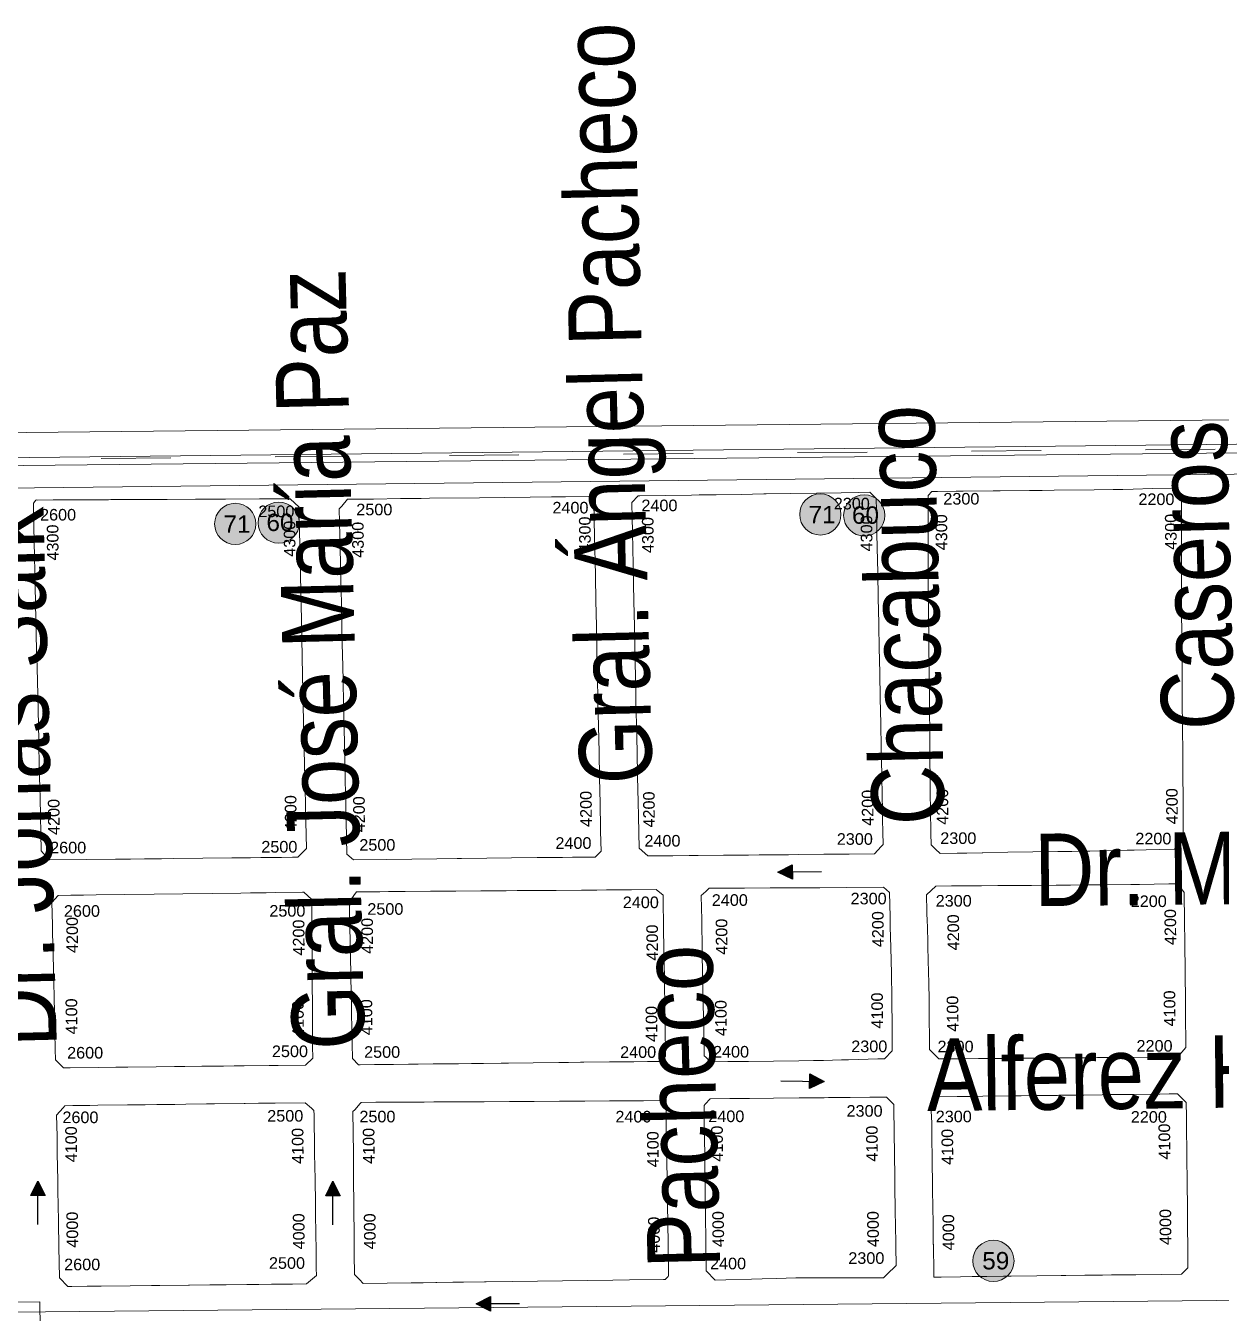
# Model space of a CAD drawing. Header units: millimetres. Extents: x 11558 to 23675, y 49449 to 61482.
# Drawn here: x 18741.5 to 19153.5, y 57983.3 to 58427.4 of the extents above; entities that cross this region are included whole.
import ezdxf

# ---------------------------------------------------------------- set-up
doc = ezdxf.new("R2010")
doc.units = ezdxf.units.MM
doc.linetypes.add('ACAD_ISO03W100', pattern=[30, 12, -18])
for name, color, linetype in [('0. plano base - nombres calles', 22, 'Continuous'), ('0. Plano Base - PLANO', 254, 'Continuous'), ('0. Plano base - sentido calles', 253, 'Continuous'), ('0.BARRIOS - DIVISIÓN', 12, 'ACAD_ISO03W100'), ('7. puesta en valor CC la lucila', 212, 'Continuous'), ('numeración', 7, 'Continuous')]:
    doc.layers.add(name, color=color, linetype=linetype)
for name, color, linetype, true_color in [('Linea 59 Por Barrio Golf IDA', 7, 'Continuous', 0x007038), ('Linea 59 Por la Lucila IDA', 7, 'Continuous', 0x007038), ('Linea 60 Barracas VUELTA', 7, 'Continuous', 0xbcab76), ('Linea 60 Constitución-barramcas x Fleming IDA', 7, 'Continuous', 0x660000), ('Linea 60 Constitución-barrancas x Fleming VUELTA', 7, 'Continuous', 0xbcab76), ('Linea 71 IDA', 7, 'Continuous', 0xff2424), ('Linea 71 REGRESO', 7, 'Continuous', 0x2e62ff)]:
    doc.layers.add(name, color=color, linetype=linetype, true_color=true_color)
doc.layers.get('7. puesta en valor CC la lucila').off()
doc.styles.get("Standard").update_dxf_attribs({"font": 'arial.ttf'})

# ---------------------------------------------------------------- blocks, each defined once
blk = doc.blocks.new('MANZANAS')
at = {"layer": '0. Plano Base - PLANO', "color": 0, "linetype": 'Continuous', "lineweight": 5}
for points in [[(5637268.58, 6181532.44), (5637263.39, 6181529.6), (5637261.23, 6181530.26), (5637259.32, 6181530.84), (5637258.96, 6181531.42), (5637257.6, 6181533.93), (5637253.23, 6181542.03), (5637251.08, 6181546), (5637249.05, 6181549.75), (5637248.63, 6181550.54), (5637245.03, 6181557.35), (5637243.19, 6181560.84), (5637241.03, 6181564.93), (5637237.4, 6181571.81), (5637236.11, 6181574.23), (5637231.32, 6181583.19), (5637221.46, 6181601.65), (5637217.84, 6181608.43), (5637215.77, 6181612.42), (5637213.6, 6181616.59), (5637211.78, 6181620.09), (5637209.28, 6181624.9), (5637202.84, 6181637.27), (5637203.29, 6181639.15), (5637205.02, 6181640.06), (5637210.71, 6181643.09), (5637212.88, 6181644.23), (5637222, 6181649.06), (5637224.1, 6181650.18), (5637233.06, 6181654.96), (5637236.9, 6181657.01), (5637240.52, 6181658.94), (5637252.67, 6181665.42), (5637258.43, 6181668.49), (5637261.41, 6181670.13), (5637264.52, 6181671.84), (5637270.27, 6181675.01), (5637276.29, 6181678.32), (5637280.37, 6181677.08), (5637280.62, 6181677), (5637283.3, 6181671.83), (5637287.36, 6181663.99), (5637289.04, 6181660.74), (5637290.6, 6181657.73), (5637293.7, 6181651.76), (5637296.87, 6181645.63), (5637298.25, 6181643.03), (5637302.96, 6181634.17), (5637307.95, 6181624.78), (5637308.04, 6181624.6), (5637312.95, 6181615.34), (5637317.8, 6181606.22), (5637321.45, 6181599.33), (5637321.7, 6181598.86), (5637322.92, 6181596.55), (5637325.2, 6181592.23), (5637328.93, 6181585.14), (5637332.76, 6181577.87), (5637333.98, 6181575.38), (5637335.63, 6181572.01), (5637334.4, 6181568.24), (5637329.8, 6181565.71), (5637325.81, 6181563.52), (5637322.23, 6181561.55), (5637320.09, 6181560.37), (5637313.22, 6181556.59), (5637308.77, 6181554.15), (5637306.15, 6181552.74), (5637303.32, 6181551.22), (5637299.13, 6181548.97), (5637291.54, 6181544.9), (5637283.96, 6181540.8), (5637276.32, 6181536.67), (5637276.17, 6181536.59), (5637271.51, 6181534.04), (5637268.67, 6181532.49)], [(5637181.98, 6181486.48), (5637174.36, 6181482.43), (5637170.54, 6181483.5), (5637165.3, 6181493.03), (5637162.84, 6181497.51), (5637158.71, 6181505.03), (5637154.46, 6181512.76), (5637150.29, 6181520.34), (5637147.75, 6181524.97), (5637146.21, 6181527.79), (5637144.83, 6181530.32), (5637142.62, 6181534.37), (5637141.97, 6181535.57), (5637137.82, 6181543.2), (5637133.82, 6181550.53), (5637129.6, 6181558.27), (5637126.89, 6181563.25), (5637125.41, 6181565.97), (5637121.22, 6181573.66), (5637118.04, 6181579.49), (5637115.98, 6181583.27), (5637113.33, 6181588.14), (5637114.22, 6181591.11), (5637114.69, 6181591.36), (5637122.55, 6181595.6), (5637130.34, 6181599.8), (5637132.71, 6181601.08), (5637135.47, 6181602.57), (5637137.81, 6181603.83), (5637145.48, 6181607.97), (5637152.29, 6181611.65), (5637152.99, 6181612.02), (5637160.54, 6181616.1), (5637168.27, 6181620.27), (5637175.76, 6181624.31), (5637180.95, 6181627.11), (5637184.45, 6181629), (5637187.39, 6181628.18), (5637189.39, 6181624.52), (5637190.43, 6181622.61), (5637190.93, 6181621.7), (5637192.66, 6181618.53), (5637193.2, 6181617.54), (5637195.56, 6181613.22), (5637199.66, 6181605.7), (5637203.88, 6181597.96), (5637208, 6181590.41), (5637208.46, 6181589.58), (5637212.09, 6181582.93), (5637216.23, 6181575.34), (5637220.47, 6181567.57), (5637224.59, 6181560.02), (5637228.68, 6181552.52), (5637230.19, 6181549.75), (5637231.02, 6181548.23), (5637232.84, 6181544.88), (5637236.91, 6181537.37), (5637238.42, 6181534.59), (5637238.68, 6181534.11), (5637240.4, 6181530.94), (5637240.43, 6181530.88), (5637242.49, 6181527.08), (5637244.53, 6181523.32), (5637244.29, 6181522.43), (5637243.41, 6181519.16), (5637235.66, 6181515.03), (5637227.91, 6181510.9), (5637220.22, 6181506.8), (5637217.24, 6181505.21), (5637212.7, 6181502.79), (5637208.33, 6181500.46), (5637205, 6181498.7), (5637197.38, 6181494.65), (5637189.71, 6181490.59), (5637187.02, 6181489.15)], [(5637094.87, 6181439.81), (5637085.01, 6181434.55), (5637082.05, 6181435.16), (5637073.8, 6181450.22), (5637069.83, 6181457.47), (5637065.71, 6181465.01), (5637061.41, 6181472.85), (5637057.22, 6181480.51), (5637053.21, 6181487.83), (5637048.93, 6181495.65), (5637047.31, 6181498.61), (5637044.77, 6181503.24), (5637040.62, 6181510.83), (5637038.34, 6181515), (5637036.64, 6181518.1), (5637036.23, 6181518.85), (5637031.49, 6181527.51), (5637024.82, 6181539.69), (5637025.12, 6181540.9), (5637025.85, 6181543.88), (5637033.78, 6181548.12), (5637041.91, 6181552.48), (5637043, 6181553.06), (5637048.2, 6181555.85), (5637050.74, 6181557.2), (5637065.99, 6181565.37), (5637073.63, 6181569.45), (5637081.34, 6181573.58), (5637087.87, 6181577.07), (5637088.97, 6181577.66), (5637091.68, 6181579.11), (5637092.1, 6181579.33), (5637099.6, 6181583.35), (5637101.25, 6181582.89), (5637104.96, 6181576.08), (5637106.99, 6181572.36), (5637109.72, 6181567.37), (5637111.21, 6181564.64), (5637113.94, 6181559.64), (5637117.95, 6181552.28), (5637122.08, 6181544.71), (5637126.3, 6181536.98), (5637130.38, 6181529.5), (5637134.61, 6181521.76), (5637138.69, 6181514.29), (5637142.95, 6181506.49), (5637147.18, 6181498.72), (5637151.42, 6181490.95), (5637152.82, 6181488.4), (5637154.19, 6181485.88), (5637156.07, 6181482.43), (5637159.31, 6181476.5), (5637158.48, 6181473.77), (5637157.42, 6181473.21), (5637155.34, 6181472.1), (5637151.62, 6181470.11), (5637151.53, 6181470.06), (5637148.5, 6181468.45), (5637140.79, 6181464.33), (5637133.04, 6181460.19), (5637125.47, 6181456.15), (5637117.82, 6181452.06), (5637116.49, 6181451.35), (5637110.3, 6181448.05), (5637102.7, 6181443.98)], [(5637300.6, 6181469.21), (5637295.69, 6181466.62), (5637291.31, 6181467.96), (5637290.64, 6181469.23), (5637288.82, 6181472.67), (5637286.91, 6181476.28), (5637282.89, 6181483.87), (5637280.91, 6181487.61), (5637280.47, 6181488.4), (5637278.82, 6181491.38), (5637274.57, 6181499.04), (5637274.09, 6181499.9), (5637270.88, 6181505.69), (5637270.42, 6181506.51), (5637270.37, 6181506.62), (5637270.3, 6181506.74), (5637268.69, 6181509.64), (5637268.52, 6181509.96), (5637265.88, 6181514.71), (5637265.83, 6181514.81), (5637267.22, 6181518.99), (5637272.07, 6181521.55), (5637274.75, 6181522.97), (5637277.4, 6181524.37), (5637280.88, 6181526.21), (5637281.15, 6181526.35), (5637286.13, 6181528.98), (5637288.75, 6181530.37), (5637296.45, 6181534.44), (5637303.95, 6181538.41), (5637308.3, 6181540.71), (5637311.62, 6181542.46), (5637316.11, 6181544.83), (5637319.06, 6181546.41), (5637326.63, 6181550.47), (5637329.24, 6181551.87), (5637338.2, 6181556.67), (5637338.61, 6181556.89), (5637340.89, 6181558.11), (5637344.22, 6181556.47), (5637344.65, 6181555.66), (5637348.61, 6181548.22), (5637352.73, 6181540.6), (5637356.82, 6181533.03), (5637356.88, 6181532.92), (5637358.35, 6181530.14), (5637360.9, 6181525.33), (5637361.06, 6181525.02), (5637362.66, 6181521.99), (5637364.14, 6181519.21), (5637365.88, 6181515.91), (5637367.17, 6181513.48), (5637369.38, 6181509.3), (5637368.44, 6181505.18), (5637359.17, 6181500.25), (5637347.45, 6181494.02), (5637344.02, 6181492.19), (5637343.34, 6181491.83), (5637340.29, 6181490.21), (5637339.73, 6181489.91), (5637333.92, 6181486.85), (5637332.02, 6181485.84), (5637330.42, 6181484.99), (5637328.01, 6181483.71), (5637327.1, 6181483.23), (5637324.1, 6181481.64), (5637321.3, 6181480.16), (5637319.66, 6181479.29), (5637316.29, 6181477.51), (5637308.7, 6181473.49), (5637308.59, 6181473.43), (5637307.79, 6181473.01), (5637301.56, 6181469.72), (5637300.87, 6181469.35)], [(5637003.2, 6181392.11), (5636992.14, 6181386.2), (5636991.49, 6181386.43), (5636990.54, 6181386.75), (5636989.04, 6181387.27), (5636988.04, 6181387.62), (5636979.3, 6181403.55), (5636977.39, 6181407.02), (5636974.42, 6181412.44), (5636969.66, 6181421.13), (5636959.79, 6181439.12), (5636955.88, 6181446.25), (5636954.71, 6181448.38), (5636949.71, 6181457.5), (5636944.12, 6181467.69), (5636939.24, 6181476.58), (5636934.28, 6181485.62), (5636934.12, 6181485.9), (5636933.77, 6181486.55), (5636930.68, 6181492.19), (5636930.57, 6181492.39), (5636930.34, 6181492.81), (5636930.61, 6181494.13), (5636930.96, 6181494.32), (5636931.14, 6181494.41), (5636935.88, 6181496.9), (5636944.14, 6181501.25), (5636951.78, 6181505.26), (5636952.82, 6181505.8), (5636953.5, 6181506.16), (5636961.18, 6181510.2), (5636961.91, 6181510.59), (5636962.62, 6181510.96), (5636969.86, 6181514.77), (5636970.67, 6181515.2), (5636979.3, 6181519.73), (5636980.07, 6181520.13), (5636987.67, 6181524.12), (5636988.52, 6181524.57), (5636998.88, 6181530.01), (5637002.99, 6181532.17), (5637004.29, 6181532.85), (5637007.85, 6181534.72), (5637008.24, 6181534.93), (5637012.25, 6181533.76), (5637012.52, 6181533.26), (5637016.61, 6181525.78), (5637018.1, 6181523.07), (5637021.22, 6181517.36), (5637026.02, 6181508.59), (5637030.95, 6181499.59), (5637040.07, 6181482.92), (5637045.2, 6181473.55), (5637049.99, 6181464.79), (5637054.78, 6181456.04), (5637059.55, 6181447.32), (5637060.86, 6181444.94), (5637062.99, 6181441.03), (5637064.3, 6181438.63), (5637068.76, 6181430.49), (5637067.53, 6181426.46), (5637065.92, 6181425.6), (5637062.54, 6181423.8), (5637059.05, 6181421.93), (5637056.25, 6181420.44), (5637053.12, 6181418.76), (5637047.43, 6181415.73), (5637038.61, 6181411.02), (5637029.73, 6181406.27), (5637026.12, 6181404.34), (5637020.91, 6181401.56), (5637016.68, 6181399.31), (5637012.1, 6181396.86)], [(5637231.52, 6181432.21), (5637226.18, 6181429.35), (5637224.09, 6181430.06), (5637223.41, 6181430.29), (5637222.19, 6181432.53), (5637219.42, 6181437.6), (5637219.15, 6181438.09), (5637214.91, 6181445.86), (5637214.38, 6181446.83), (5637212.3, 6181450.64), (5637210.2, 6181454.48), (5637206.12, 6181462.03), (5637200.99, 6181471.53), (5637199.1, 6181475.04), (5637197.06, 6181478.81), (5637197.75, 6181480.82), (5637198.25, 6181482.28), (5637200.1, 6181483.26), (5637206.56, 6181486.65), (5637208.47, 6181487.66), (5637209.07, 6181487.98), (5637216.85, 6181492.08), (5637224.46, 6181496.08), (5637232.08, 6181500.09), (5637240.04, 6181504.29), (5637251.49, 6181510.32), (5637254.1, 6181509.68), (5637258.18, 6181502.27), (5637259.81, 6181499.3), (5637263.28, 6181492.99), (5637267.57, 6181485.2), (5637271.58, 6181477.7), (5637276.52, 6181468.46), (5637278.29, 6181465.16), (5637280.17, 6181461.63), (5637279.05, 6181457.99), (5637277.02, 6181456.87), (5637268.19, 6181451.99), (5637266.04, 6181450.8), (5637260.63, 6181447.82), (5637257.65, 6181446.17), (5637253.12, 6181443.75), (5637245.39, 6181439.62), (5637237.82, 6181435.58)], [(5637331.08, 6181400.18), (5637328.9, 6181398.99), (5637328.66, 6181399.42), (5637327.79, 6181401.02), (5637323.93, 6181408.1), (5637323.48, 6181408.93), (5637323.43, 6181409.02), (5637322.03, 6181411.63), (5637319.45, 6181416.44), (5637317.95, 6181419.24), (5637317.76, 6181419.6), (5637314.25, 6181426.16), (5637313.83, 6181426.94), (5637309.86, 6181434.34), (5637305.75, 6181442), (5637303.72, 6181445.79), (5637303.68, 6181445.86), (5637300.64, 6181451.13), (5637301.45, 6181454.87), (5637307.29, 6181457.97), (5637307.37, 6181458.01), (5637307.48, 6181458.07), (5637312.48, 6181460.75), (5637315.09, 6181462.15), (5637322.89, 6181466.33), (5637325.4, 6181467.68), (5637326.67, 6181468.36), (5637330.5, 6181470.41), (5637337.79, 6181474.31), (5637338.13, 6181474.49), (5637345.71, 6181478.55), (5637351.28, 6181481.54), (5637353.42, 6181482.69), (5637357.04, 6181484.63), (5637358.18, 6181485.24), (5637360.92, 6181486.7), (5637368.82, 6181490.93), (5637371.73, 6181492.49), (5637374, 6181493.7), (5637374.24, 6181493.83), (5637377.72, 6181492.72), (5637378.3, 6181492.53), (5637380.59, 6181488.23), (5637381.67, 6181486.19), (5637382, 6181485.59), (5637382.09, 6181485.41), (5637383.11, 6181483.51), (5637385.67, 6181478.69), (5637387.2, 6181475.82), (5637391.18, 6181468.34), (5637395.47, 6181460.28), (5637395.51, 6181460.2), (5637397.39, 6181456.69), (5637397.57, 6181456.34), (5637399.58, 6181452.56), (5637400.73, 6181450.41), (5637400.91, 6181450.07), (5637405.02, 6181442.34), (5637405.09, 6181442.22), (5637404.16, 6181439.28), (5637398.16, 6181436.08), (5637390.22, 6181431.84), (5637387.29, 6181430.27), (5637382.86, 6181427.91), (5637380.08, 6181426.42), (5637379.95, 6181426.35), (5637375.2, 6181423.82), (5637374.73, 6181423.57), (5637368.92, 6181420.47), (5637368.11, 6181420.04), (5637367.51, 6181419.72), (5637360.16, 6181415.79), (5637352.27, 6181411.58), (5637350.02, 6181410.38), (5637344.87, 6181407.63), (5637340.49, 6181405.29), (5637336.96, 6181403.38)], [(5637119.66, 6181372.85), (5637119.14, 6181372.58), (5637116.26, 6181373.5), (5637111.39, 6181382.44), (5637108.64, 6181387.48), (5637107.22, 6181390.09), (5637105.19, 6181393.81), (5637102.91, 6181398.01), (5637098.92, 6181405.34), (5637094.67, 6181413.15), (5637092.29, 6181417.51), (5637090.38, 6181421.02), (5637090.74, 6181423.58), (5637090.97, 6181425.16), (5637092.87, 6181426.16), (5637094.23, 6181426.89), (5637098.13, 6181428.95), (5637100.73, 6181430.33), (5637105.86, 6181433.04), (5637113.5, 6181437.08), (5637117.85, 6181439.38), (5637121.3, 6181441.2), (5637128.91, 6181445.23), (5637136.55, 6181449.27), (5637139.94, 6181451.07), (5637142.97, 6181452.67), (5637144.25, 6181453.35), (5637151.84, 6181457.36), (5637159.51, 6181461.42), (5637164.21, 6181463.9), (5637167.17, 6181465.47), (5637167.7, 6181465.75), (5637174.13, 6181469.15), (5637174.79, 6181469.5), (5637182.31, 6181473.48), (5637185.26, 6181472.88), (5637188.11, 6181467.62), (5637188.45, 6181466.99), (5637190.37, 6181463.42), (5637194.46, 6181455.84), (5637198.7, 6181448), (5637200.64, 6181444.41), (5637202.61, 6181440.76), (5637206.76, 6181433.07), (5637211.67, 6181423.98), (5637210.8, 6181421.52), (5637207.02, 6181419.5), (5637202.82, 6181417.26), (5637199.45, 6181415.46), (5637195.43, 6181413.31), (5637187.67, 6181409.17), (5637186.58, 6181408.59), (5637182.94, 6181406.65), (5637180.05, 6181405.11), (5637172.25, 6181400.94), (5637164.7, 6181396.91), (5637162.52, 6181395.74), (5637157.11, 6181392.85), (5637153.42, 6181390.88), (5637149.47, 6181388.77), (5637148.4, 6181388.2), (5637148, 6181387.99), (5637142.16, 6181384.87), (5637141.8, 6181384.68), (5637137.25, 6181382.25), (5637134.28, 6181380.66), (5637129.73, 6181378.23), (5637126.55, 6181376.53), (5637123.97, 6181375.15)], [(5637265.62, 6181365.12), (5637262.4, 6181363.33), (5637258.24, 6181364.72), (5637254.32, 6181372.02), (5637253.81, 6181372.98), (5637248.7, 6181382.49), (5637245.27, 6181388.89), (5637244.64, 6181390.06), (5637240.64, 6181397.52), (5637235.38, 6181407.33), (5637234.44, 6181409.06), (5637231.27, 6181414.98), (5637231.43, 6181415.6), (5637232.05, 6181418.05), (5637238, 6181421.21), (5637238.45, 6181421.45), (5637240.43, 6181422.5), (5637240.87, 6181422.73), (5637244.07, 6181424.44), (5637251.37, 6181428.32), (5637259.14, 6181432.44), (5637266.72, 6181436.47), (5637268.04, 6181437.17), (5637269.97, 6181438.19), (5637274.45, 6181440.58), (5637274.64, 6181440.68), (5637280.62, 6181443.86), (5637281.15, 6181444.14), (5637281.24, 6181444.19), (5637285.71, 6181446.56), (5637289.11, 6181445.49), (5637294.32, 6181435.82), (5637296.62, 6181431.53), (5637298.34, 6181428.34), (5637299.93, 6181425.39), (5637300.02, 6181425.22), (5637302.45, 6181420.7), (5637306.44, 6181413.3), (5637311.68, 6181403.56), (5637312.32, 6181402.37), (5637315.42, 6181396.61), (5637314.06, 6181392.36), (5637313.56, 6181390.8), (5637306.81, 6181387.28), (5637303.77, 6181385.7), (5637301.44, 6181384.5), (5637296.33, 6181381.85), (5637292.7, 6181379.97), (5637286.76, 6181376.89), (5637280.93, 6181373.64), (5637276.63, 6181371.25), (5637273.38, 6181369.44)], [(5637031.42, 6181325.83), (5637029.33, 6181324.71), (5637025.65, 6181325.91), (5637025.54, 6181326.11), (5637023.95, 6181329), (5637021, 6181334.36), (5637015.04, 6181345.23), (5637012.94, 6181349.06), (5637011.53, 6181351.63), (5637010.32, 6181353.83), (5637006.68, 6181360.46), (5637004.25, 6181364.88), (5637003.22, 6181366.75), (5636999.51, 6181373.51), (5637000.33, 6181376.66), (5637004.2, 6181378.74), (5637004.94, 6181379.13), (5637008, 6181380.78), (5637011.87, 6181382.85), (5637020.6, 6181387.53), (5637029.47, 6181392.29), (5637038.2, 6181396.98), (5637047.09, 6181401.75), (5637055.86, 6181406.45), (5637058.75, 6181408), (5637058.83, 6181408.04), (5637060.54, 6181408.96), (5637063.53, 6181410.56), (5637066.48, 6181412.14), (5637074.59, 6181416.49), (5637074.94, 6181416.68), (5637078.58, 6181415.73), (5637082.31, 6181408.62), (5637087.25, 6181399.22), (5637091.23, 6181391.66), (5637092.42, 6181389.4), (5637095.23, 6181384.04), (5637100.26, 6181374.49), (5637102.08, 6181371.02), (5637104.06, 6181367.26), (5637102.96, 6181364.08), (5637094.64, 6181359.63), (5637094.36, 6181359.48), (5637091.89, 6181358.16), (5637084.25, 6181354.08), (5637081.27, 6181352.49), (5637077.99, 6181350.73), (5637075.46, 6181349.38), (5637071.39, 6181347.21), (5637066.28, 6181344.47), (5637063.3, 6181342.88), (5637063.08, 6181342.76), (5637057.55, 6181339.8), (5637048.89, 6181335.17), (5637045.28, 6181333.24), (5637039.93, 6181330.38)], [(5637169.9, 6181314.21), (5637155.27, 6181306.37), (5637153.51, 6181306.97), (5637152.64, 6181307.27), (5637151.2, 6181307.76), (5637147.91, 6181313.96), (5637144.49, 6181320.39), (5637143.85, 6181321.6), (5637141.53, 6181325.96), (5637141.46, 6181326.09), (5637139.97, 6181328.91), (5637135.73, 6181336.9), (5637134.1, 6181339.97), (5637133.68, 6181340.75), (5637131.61, 6181344.65), (5637124.86, 6181357.36), (5637125.09, 6181358.21), (5637125.81, 6181360.96), (5637125.95, 6181361.5), (5637130.38, 6181363.84), (5637132.76, 6181365.09), (5637140.38, 6181369.11), (5637145.11, 6181371.6), (5637148.06, 6181373.16), (5637155.72, 6181377.19), (5637160.23, 6181379.57), (5637163.42, 6181381.25), (5637171.08, 6181385.29), (5637174, 6181386.83), (5637175.94, 6181387.85), (5637178.63, 6181389.27), (5637186.41, 6181393.38), (5637191.86, 6181396.24), (5637192.09, 6181396.37), (5637194.14, 6181397.45), (5637201.64, 6181401.4), (5637209.39, 6181405.48), (5637211.97, 6181406.84), (5637216.94, 6181409.46), (5637219.95, 6181408.32), (5637220.73, 6181406.87), (5637220.87, 6181406.61), (5637222.93, 6181402.8), (5637227.16, 6181394.96), (5637231.24, 6181387.41), (5637234.72, 6181380.97), (5637235.41, 6181379.68), (5637239.37, 6181372.34), (5637241.74, 6181367.96), (5637243.58, 6181364.55), (5637246.39, 6181359.33), (5637247.26, 6181357.72), (5637247.51, 6181357.26), (5637247.43, 6181356.98), (5637247, 6181355.56), (5637246.52, 6181355.31), (5637236.2, 6181349.77), (5637231.11, 6181347.04), (5637223.41, 6181342.91), (5637215.86, 6181338.85), (5637208.27, 6181334.78), (5637200.54, 6181330.64), (5637192.64, 6181326.41), (5637192.13, 6181326.13), (5637185.73, 6181322.7), (5637185.08, 6181322.35), (5637182.53, 6181320.98), (5637177.64, 6181318.36), (5637177.35, 6181318.21), (5637173.48, 6181316.13)], [(5637066.64, 6181259.19), (5637065.42, 6181258.54), (5637061.52, 6181259.85), (5637056.42, 6181269.25), (5637055.07, 6181271.75), (5637053.77, 6181274.14), (5637051.56, 6181278.23), (5637050.21, 6181280.72), (5637046.6, 6181287.38), (5637045.96, 6181288.57), (5637045.51, 6181289.4), (5637041.1, 6181297.55), (5637039.31, 6181300.85), (5637038.23, 6181302.84), (5637034.77, 6181309.23), (5637035.16, 6181310.77), (5637035.59, 6181312.45), (5637035.83, 6181313.38), (5637038.24, 6181314.68), (5637041.12, 6181316.22), (5637043.36, 6181317.42), (5637045.85, 6181318.76), (5637054.83, 6181323.57), (5637056.03, 6181324.21), (5637060.17, 6181326.43), (5637063.79, 6181328.37), (5637069.17, 6181331.25), (5637072.53, 6181333.05), (5637078.84, 6181336.43), (5637081.31, 6181337.75), (5637090.28, 6181342.56), (5637090.62, 6181342.75), (5637094.6, 6181344.88), (5637094.95, 6181345.06), (5637097.91, 6181346.65), (5637099.71, 6181347.61), (5637108.86, 6181352.51), (5637111.59, 6181351.82), (5637112.73, 6181351.53), (5637113.46, 6181350.19), (5637115.66, 6181346.11), (5637117.13, 6181343.38), (5637119.82, 6181338.38), (5637123.98, 6181330.66), (5637127.98, 6181323.23), (5637130.39, 6181318.75), (5637132.15, 6181315.47), (5637132.65, 6181314.54), (5637135.83, 6181308.63), (5637136.29, 6181307.78), (5637138.5, 6181303.67), (5637138.54, 6181303.59), (5637139.72, 6181301.41), (5637138.04, 6181297.24), (5637133.74, 6181294.95), (5637128.61, 6181292.22), (5637127.39, 6181291.57), (5637123.5, 6181289.5), (5637119.86, 6181287.55), (5637113.57, 6181284.21), (5637110.96, 6181282.81), (5637110.69, 6181282.67), (5637108.65, 6181281.58), (5637102.42, 6181278.26), (5637102.12, 6181278.1), (5637093.42, 6181273.46), (5637090.89, 6181272.11), (5637084.37, 6181268.64), (5637075.59, 6181263.96), (5637073.53, 6181262.86), (5637071.37, 6181261.71)]]:
    blk.add_lwpolyline(points, close=True, dxfattribs=at)
blk = doc.blocks.new('59 ida')
at = {"layer": 'Linea 59 Por la Lucila IDA', "lineweight": 211, "true_color": 0xededed}
h = blk.add_hatch(color=7, dxfattribs=at)
h.dxf.hatch_style = 1
edge = h.paths.add_edge_path()
edge.add_arc((0, 0), 7.11, 0, 360)
at = {"layer": 'Linea 59 Por la Lucila IDA', "lineweight": 9}
blk.add_circle((0, 0), 7.11, dxfattribs=at)
at = {"layer": 'Linea 59 Por la Lucila IDA', "lineweight": 15, "insert": (-3.84, 3.05), "char_height": 6, "attachment_point": 1}
blk.add_mtext_dynamic_manual_height_columns('59', width=16.4579, gutter_width=12.5, heights=[0], dxfattribs=at)
blk = doc.blocks.new('60 vuelta')
at = {"layer": 'Linea 60 Constitución-barrancas x Fleming VUELTA', "lineweight": 211, "true_color": 0xededed}
h = blk.add_hatch(color=7, dxfattribs=at)
h.dxf.hatch_style = 1
edge = h.paths.add_edge_path()
edge.add_arc((0, 0), 7.11, 0, 360)
at = {"layer": 'Linea 60 Barracas VUELTA', "lineweight": 9}
blk.add_circle((0, 0), 7.11, dxfattribs=at)
at = {"layer": 'Linea 60 Barracas VUELTA', "lineweight": 15, "insert": (-4.24, 3.11), "char_height": 6, "attachment_point": 1}
blk.add_mtext_dynamic_manual_height_columns('60', width=16.4579, gutter_width=12.5, heights=[0], dxfattribs=at)
blk = doc.blocks.new('71 ida')
at = {"layer": 'Linea 71 IDA', "lineweight": 211, "true_color": 0xededed}
h = blk.add_hatch(color=7, dxfattribs=at)
h.dxf.hatch_style = 1
edge = h.paths.add_edge_path()
edge.add_arc((0, 0), 7.11, 0, 360)
at = {"layer": 'Linea 71 IDA', "lineweight": 9}
blk.add_circle((0, 0), 7.11, dxfattribs=at)
at = {"layer": 'Linea 71 IDA', "lineweight": 15, "insert": (-4.06, 2.93), "char_height": 6, "attachment_point": 1}
blk.add_mtext_dynamic_manual_height_columns('71', width=16.4579, gutter_width=12.5, heights=[0], dxfattribs=at)

msp = doc.modelspace()

# ---------------------------------------------------------------- hatches: boundary and pattern name
at = {"layer": '0. Plano base - sentido calles', "linetype": 'Continuous', "lineweight": 25, "ltscale": 2, "true_color": 0x1a1a1a}
h = msp.add_hatch(color=250, dxfattribs=at)
h.dxf.hatch_style = 1
h.paths.add_polyline_path([(19000.7, 58135.52), (19005.7, 58133.03), (19005.7, 58135.53)])
h.paths.add_polyline_path([(19000.7, 58135.52), (19005.7, 58135.53), (19005.69, 58138.03)])
h = msp.add_hatch(color=250, dxfattribs=at)
h.dxf.hatch_style = 1
h.paths.add_polyline_path([(19016.68, 58063.33), (19011.71, 58065.89), (19011.68, 58063.39)])
h.paths.add_polyline_path([(19016.68, 58063.33), (19011.68, 58063.39), (19011.65, 58060.89)])
h = msp.add_hatch(color=250, dxfattribs=at)
h.dxf.hatch_style = 1
h.paths.add_polyline_path([(18745.7, 58028.95), (18743.18, 58023.96), (18745.68, 58023.95)])
h.paths.add_polyline_path([(18745.7, 58028.95), (18745.68, 58023.95), (18748.18, 58023.94)])
h = msp.add_hatch(color=250, dxfattribs=at)
h.dxf.hatch_style = 1
h.paths.add_polyline_path([(18847.37, 58028.85), (18844.87, 58023.85), (18847.37, 58023.85)])
h.paths.add_polyline_path([(18847.37, 58028.85), (18847.37, 58023.85), (18849.87, 58023.85)])
h = msp.add_hatch(color=250, dxfattribs=at)
h.dxf.hatch_style = 1
h.paths.add_polyline_path([(18896.69, 57986.59), (18901.7, 57984.1), (18901.69, 57986.6)])
h.paths.add_polyline_path([(18896.69, 57986.59), (18901.69, 57986.6), (18901.69, 57989.1)])

# ---------------------------------------------------------------- linework, layer by layer
at = {"layer": '0. Plano base - sentido calles', "color": 250, "linetype": 'Continuous', "lineweight": 25, "ltscale": 2, "true_color": 0x1a1a1a}
for points in [[(19015.7, 58135.55), (19000.7, 58135.52), (19005.69, 58138.03), (19005.7, 58133.03), (19000.7, 58135.52)], [(19001.68, 58063.52), (19016.68, 58063.33), (19011.65, 58060.89), (19011.71, 58065.89), (19016.68, 58063.33)], [(18745.64, 58013.95), (18745.7, 58028.95), (18748.18, 58023.94), (18743.18, 58023.96), (18745.7, 58028.95)], [(18847.37, 58013.85), (18847.37, 58028.85), (18849.87, 58023.85), (18844.87, 58023.85), (18847.37, 58028.85)], [(18911.69, 57986.62), (18896.69, 57986.59), (18901.69, 57989.1), (18901.7, 57984.1), (18896.69, 57986.59)]]:
    msp.add_lwpolyline(points, dxfattribs=at)
at = {"layer": '0.BARRIOS - DIVISIÓN', "color": 14, "lineweight": 18, "ltscale": 2}
msp.add_lwpolyline([(17027.55, 58263.71), (19945.72, 58287.94), (19902.09, 57798.86), (19856.05, 57250.46), (20909.53, 57261.75), (21026.57, 57261.35), (21295.4, 57263.73), (21207.14, 57047.24), (21397.73, 57041.84), (21346.41, 56770.65), (21370.88, 56749.89), (21369.71, 56721.79), (21410.13, 56720.2), (21422.01, 56694.22), (21424.96, 56493.28), (21477.94, 56493.24), (21485.42, 56452.7), (21228.86, 56438.95), (21225.94, 56407.63), (21148.42, 56402.76), (21134.38, 56160), (21185.39, 56161.52), (21178.83, 56000.77)], dxfattribs=at)
at = {"layer": 'Linea 59 Por Barrio Golf IDA', "lineweight": 15}
msp.add_lwpolyline([(19486.7, 56723.72), (18810.38, 56703.88), (18733.41, 56731.73), (18760, 56917.62), (18746.38, 57987.23), (17288.61, 57971.93), (17452.71, 57873.56), (17251.63, 57825.71), (17194.87, 57816.96), (17168.92, 57816.96), (17117.99, 57822.91), (16925.91, 57865.43), (16921.78, 57827.32), (17147.09, 57696.76), (17195.39, 57630.33), (17220.54, 57556.01), (17216.89, 57485.71), (17195.1, 57457.39), (16938.3, 57454.72), (16940.6, 57319.1)], dxfattribs=at)
at = {"layer": 'Linea 59 Por la Lucila IDA', "lineweight": 15}
msp.add_lwpolyline([(19650.68, 57992.53), (17299.7, 57969.77), (17461.78, 57872.34), (17251.68, 57821.62), (17211.08, 57815.08), (17178.32, 57813.34), (17120.16, 57819), (17033.72, 57838.86), (16950.65, 57858.16), (16930.67, 57862.84), (16926.42, 57828.39), (17031.37, 57769.74), (17148.43, 57699.14), (17197.51, 57631.52), (17223.27, 57556.64), (17219.89, 57484.77), (17198.27, 57456.28), (16949.28, 57452.06), (16943.72, 57452.06), (16944.77, 57319.1)], dxfattribs=at)
at = {"layer": 'Linea 60 Constitución-barramcas x Fleming IDA', "lineweight": 15}
msp.add_lwpolyline([(19968.39, 58299.96), (16945.32, 58268.27), (17025.9, 58121.47), (17038.75, 58082.39), (17040.39, 58043.46), (17037.08, 57989.25), (17021.22, 57953.45), (16973.58, 57909.1), (16913.42, 57886.97), (16902.75, 57877.95), (16903.3, 57853.35), (16908.49, 57833.13), (16950.06, 57815.63), (17005.08, 57783.45), (17150.85, 57694.9), (17208.04, 57657.11)], dxfattribs=at)
at = {"layer": 'Linea 60 Constitución-barrancas x Fleming VUELTA', "lineweight": 15}
msp.add_lwpolyline([(19735.27, 55892.45), (19748.85, 56088.31), (19793.32, 56420.63), (19801.92, 56520.05), (19808.13, 56673.21), (19809.79, 56730.25), (19812.59, 56826.86), (19815.87, 56917.54), (19820.08, 57017.65), (19832.13, 57148.06), (19843.42, 57278.77), (19850.08, 57356.96), (19853.16, 57391.86), (19860.51, 57471.05), (19871.16, 57585.84), (19880.58, 57700.65), (19905.29, 57992.13), (19930.96, 58288.09), (17087.24, 58258.5), (17111.11, 58191.69), (17139.28, 58127.24)], dxfattribs=at)
at = {"layer": 'Linea 71 IDA', "lineweight": 15}
msp.add_lwpolyline([(19739.26, 55892.18), (19752.83, 56087.91), (19797.3, 56420.19), (19805.91, 56519.8), (19812.13, 56673.07), (19813.79, 56730.13), (19816.58, 56826.73), (19819.87, 56917.38), (19824.07, 57017.38), (19836.12, 57147.71), (19847.4, 57278.43), (19854.07, 57356.62), (19857.14, 57391.5), (19864.49, 57470.68), (19875.15, 57585.49), (19884.57, 57700.31), (19909.27, 57991.79), (19934.41, 58281.56), (18028.49, 58259.83), (17241.76, 58260.4), (16430.09, 58248.1)], dxfattribs=at)
at = {"layer": 'Linea 71 REGRESO', "lineweight": 15}
msp.add_lwpolyline([(19959.56, 58291.9), (18025.09, 58270.55), (17265.1, 58268.17), (16416.39, 58257.7)], dxfattribs=at)

# ---------------------------------------------------------------- block references
at = {"layer": '0. Plano Base - PLANO', "color": 28, "lineweight": 5, "true_color": 0x0d0d0d, "rotation": 332.5463477508169}
msp.add_blockref('MANZANAS', (-7833237.48, -2828296.13), dxfattribs=at)
at = {"layer": '7. puesta en valor CC la lucila', "color": 250, "lineweight": 30, "rotation": 332.5463477508169}
msp.add_blockref('MANZANAS', (-7833237.48, -2828296.13), dxfattribs=at)
at = {"layer": 'Linea 59 Por Barrio Golf IDA', "lineweight": 15}
msp.add_blockref('59 ida', (19075, 58001.42), dxfattribs=at)
at = {"layer": 'Linea 60 Constitución-barrancas x Fleming VUELTA', "lineweight": 15}
for p in [(19030.49, 58258.51), (18828.68, 58256)]:
    msp.add_blockref('60 vuelta', p, dxfattribs=at)
at = {"layer": 'Linea 71 IDA', "lineweight": 15}
for p in [(19015.35, 58258.84), (18813.7, 58255.58)]:
    msp.add_blockref('71 ida', p, dxfattribs=at)

# ---------------------------------------------------------------- texts
at = {"layer": '0. plano base - nombres calles', "color": 250, "lineweight": 15, "true_color": 0x1a1a1a, "char_height": 25, "attachment_point": 1}
for s, insert, rotation in [('{\\fArial Narrow|b0|i0|c0|p34;Gral. Ángel Pacheco}', (18932.49, 58165.49), 91.4248), ('{\\fArial Narrow|b0|i0|c0|p34;Gral. José María Paz}', (18833.38, 58073.9), 91.4248), ('{\\fArial Narrow|b0|i0|c0|p34;Chacabuco}', (19033.21, 58151.39), 91.4248), ('{\\fArial Narrow|b0|i0|c0|p34;Caseros}', (19133.03, 58184.21), 91.4248), ('{\\fArial Narrow|b0|i0|c0|p34;Dr. Jonás Salk}', (18727.21, 58074.74), 91.4248), ('{\\fArial Narrow|b0|i0|c0|p34;Dr. Mariano Moreno}', (19088.97, 58148.73), 0.5744), ('{\\fArial Narrow|b0|i0|c0|p34;Pacheco}', (18955.86, 57998.58), 91.4248), ('{\\fArial Narrow|b0|i0|c0|p34;Alferez H. Bouchard}', (19051.91, 58078.07), 0.6407)]:
    msp.add_mtext_dynamic_manual_height_columns(s, width=329.255, gutter_width=12.5, heights=[0], dxfattribs=dict(at, insert=insert, rotation=rotation))
at = {"layer": 'numeración', "color": 251, "true_color": 0x606162, "char_height": 4, "attachment_point": 1}
for s, insert in [('2300', (19057.74, 58266.24)), ('2200', (19124.97, 58266.08)), ('2600', (18746.41, 58260.73)), ('2500', (18821.64, 58261.9)), ('2500', (18855.41, 58262.54)), ('2400', (18923.01, 58263.18)), ('2400', (18953.68, 58263.95)), ('2300', (19019.98, 58264.57)), ('2600', (18749.89, 58145.95)), ('2500', (18822.67, 58146.23)), ('2500', (18856.45, 58146.87)), ('2400', (18924.04, 58147.51)), ('2400', (18954.72, 58148.29)), ('2300', (19021.02, 58148.9)), ('2300', (19056.69, 58149.2)), ('2200', (19123.92, 58149.05)), ('2400', (18977.93, 58127.85)), ('2300', (19025.78, 58128.36)), ('2300', (19055.1, 58127.59)), ('2200', (19122.33, 58127.44)), ('2600', (18754.63, 58124.08)), ('2500', (18825.44, 58124.13)), ('2500', (18859.21, 58124.77)), ('2400', (18947.26, 58127.07)), ('2600', (18755.74, 58075.19)), ('2500', (18826.33, 58075.69)), ('2500', (18858.1, 58075.44)), ('2400', (18946.34, 58075.42)), ('2400', (18978.35, 58075.53)), ('2300', (19026, 58077.4)), ('2300', (19055.74, 58077.34)), ('2200', (19124.32, 58077.57)), ('2600', (18754.12, 58052.92)), ('2500', (18824.71, 58053.43)), ('2500', (18856.48, 58053.18)), ('2400', (18944.72, 58053.15)), ('2400', (18976.73, 58053.27)), ('2300', (19024.38, 58055.13)), ('2300', (19055.12, 58053.21)), ('2200', (19122.35, 58053.06)), ('2300', (19024.99, 58004.38)), ('2600', (18754.72, 58002.17)), ('2500', (18825.31, 58002.67)), ('2400', (18977.33, 58002.51))]:
    msp.add_mtext_dynamic_manual_height_columns(s, width=16.0314, gutter_width=12.5, heights=[0], dxfattribs=dict(at, insert=insert))
for s, insert, rotation in [('4300', (18830.46, 58244.22), 90.4035), ('4300', (18932.24, 58245.68), 90.4035), ('4300', (18953.94, 58245.49), 90.4035), ('4300', (19029.32, 58246.07), 90.4035), ('4300', (19055.11, 58246.44), 90.4035), ('4300', (19134.2, 58246.61), 90.4035), ('4300', (18748.81, 58242.92), 90.4035), ('4300', (18854.02, 58243.85), 90.4035), ('4200', (18932.61, 58151.04), 90.4035), ('4200', (18954.32, 58150.85), 90.4035), ('4200', (19029.69, 58151.43), 90.4035), ('4200', (19055.48, 58151.8), 90.4035), ('4200', (19134.58, 58151.97), 90.4035), ('4200', (18749.19, 58148.28), 90.4035), ('4200', (18830.83, 58149.58), 90.4035), ('4200', (18854.39, 58149.21), 90.4035), ('4200', (18755.53, 58107.56), 90.4035), ('4200', (18833.59, 58106.69), 90.4035), ('4200', (18857.22, 58107.27), 90.4035), ('4200', (18979.36, 58106.98), 90.4035), ('4200', (19033.23, 58109.57), 90.4035), ('4200', (19059.22, 58108.47), 90.4035), ('4200', (19134.02, 58110.3), 90.4035), ('4200', (18955.45, 58104.96), 90.4035), ('4100', (19032.99, 58081.5), 90.4984), ('4100', (19058.99, 58080.4), 90.4984), ('4100', (19133.78, 58082.23), 90.4984), ('4100', (18755.3, 58079.48), 90.4984), ('4100', (18833.36, 58078.62), 90.4984), ('4100', (18856.98, 58079.2), 90.4984), ('4100', (18955.22, 58076.89), 90.4984), ('4100', (18979.13, 58078.91), 90.4984), ('4100', (18755.18, 58035.39), 90.4035), ('4100', (18977.81, 58035.6), 90.4035), ('4100', (19031.18, 58035.6), 90.4035), ('4100', (19131.97, 58036.33), 90.4035), ('4100', (18833.25, 58034.82), 90.4035), ('4100', (18857.73, 58034.82), 90.4035), ('4100', (18955.68, 58033.67), 90.4035), ('4100', (19057.17, 58034.5), 90.4035), ('4000', (18755.57, 58005.92), 90.4984), ('4000', (18833.63, 58005.35), 90.4984), ('4000', (18858.12, 58005.35), 90.4984), ('4000', (18978.2, 58006.13), 90.4984), ('4000', (19031.56, 58006.13), 90.4984), ('4000', (19057.56, 58005.03), 90.4984), ('4000', (19132.35, 58006.86), 90.4984), ('4000', (18956.06, 58004.2), 90.4984)]:
    msp.add_mtext_dynamic_manual_height_columns(s, width=16.0314, gutter_width=12.5, heights=[0], dxfattribs=dict(at, insert=insert, rotation=rotation))

doc.saveas('drawing.dxf')
